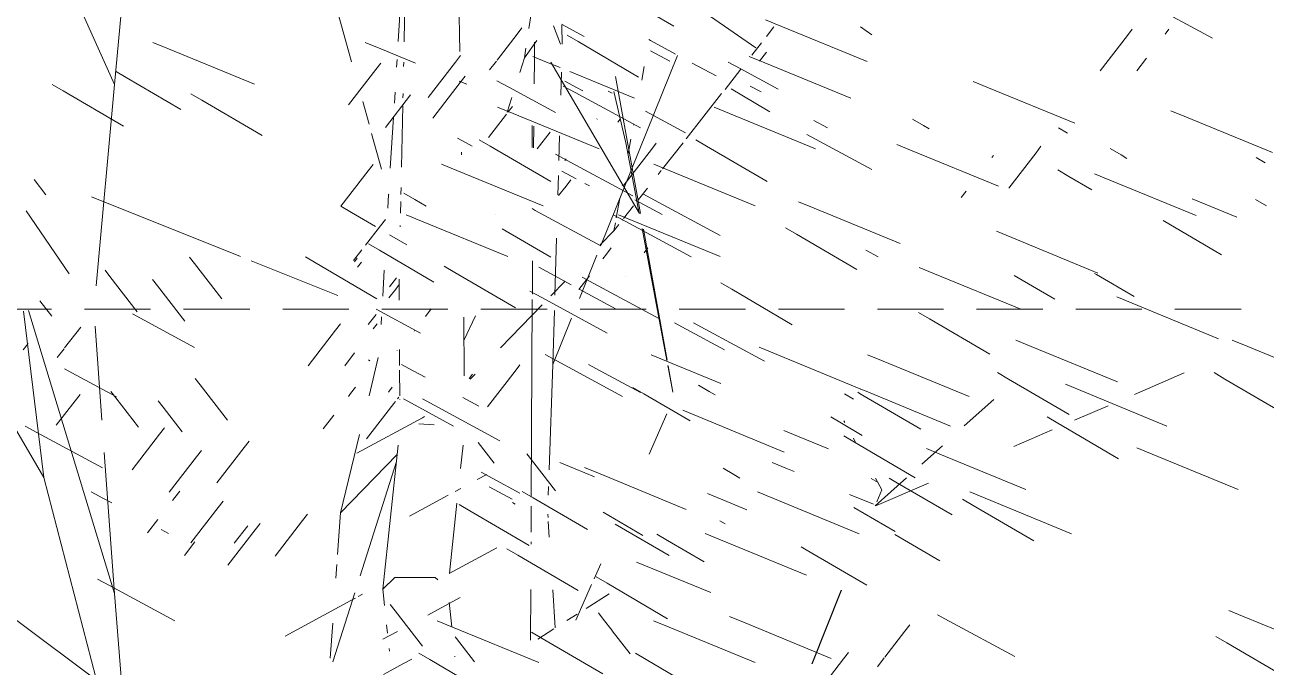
# Model space of a CAD drawing. Header units: inches. Extents: x 10755 to 33653, y -10992 to 10708.
# Drawn here: x 28427.2 to 28521.1, y 1805.5 to 1854 of the extents above; entities that cross this region are included whole.
import ezdxf

# ---------------------------------------------------------------- set-up
doc = ezdxf.new("R2010")
doc.units = ezdxf.units.IN
doc.header["$MEASUREMENT"] = 0
doc.linetypes.add('DASHED', pattern=[0.75, 0.5, -0.25])
doc.layers.add('hatch', color=33, linetype='Continuous', lineweight=5)
doc.layers.add('hatch3', color=43, linetype='Continuous', lineweight=5)

# ---------------------------------------------------------------- blocks, each defined once
blk = doc.blocks.new('TREE')
for p, q in [((-171.071, -6.731), (-181.746, 17.044)), ((-171.071, -6.731), (-169.506, 10.27)), ((-149.61, -3.479), (-148.954, 7.06)), ((-149.023, 3.357), (-149.163, -3.497)), ((-153.132, -5.012), (-155.07, 1.929)), ((-144.948, -4.236), (-145.043, 1.429)), ((-128.747, -2.329), (-133.328, 0.351)), ((-139.723, -2.501), (-139.384, -0.243)), ((-88.011, -3.238), (-92.973, -0.559)), ((-122.551, -3.965), (-125.98, -1.577)), ((-120.656, -2.319), (-121.824, -1.839)), ((-140.62, -2.937), (-140.249, -2.457)), ((-137.342, -3.688), (-137.853, -2.295)), ((-135.536, -3.108), (-137.264, -2.175)), ((-137.208, -3.668), (-137.217, -2.252)), ((-121.751, -3.111), (-121.178, -2.382)), ((-114.138, -4.998), (-120.656, -2.319)), ((-113.783, -2.971), (-114.641, -2.374)), ((-94.439, -3.025), (-94.068, -2.545)), ((-91.58, -2.916), (-91.293, -2.545)), ((-166.997, -4.021), (-168.164, -3.542)), ((-150.934, -4.021), (-152.102, -3.542)), ((-142.132, -4.891), (-140.62, -2.937)), ((-140.054, -4.71), (-139.121, -3.397)), ((-139.305, -4.825), (-139.292, -3.519)), ((-136, -3.488), (-136.82, -3.008)), ((-131.419, -6.167), (-136, -3.488)), ((-130.521, -3.406), (-130.645, -3.339)), ((-128.621, -4.432), (-130.521, -3.406)), ((-122.854, -4.516), (-122.124, -3.585)), ((-96.511, -5.704), (-94.439, -3.025)), ((-160.478, -6.7), (-166.997, -4.021)), ((-148.288, -5.109), (-150.934, -4.021)), ((-145.261, -5.03), (-144.89, -4.55)), ((-140.054, -4.71), (-139.945, -3.986)), ((-138.251, -5.083), (-139.419, -4.603)), ((-138.251, -5.083), (-139.419, -4.603)), ((-134.285, -18.915), (-128.488, -4.525)), ((-129.061, -4.973), (-130.532, -4.179)), ((-121.876, -5.083), (-123.044, -4.603)), ((-121.876, -5.083), (-123.044, -4.603)), ((-122.276, -4.973), (-121.737, -4.277)), ((-153.374, -8.276), (-151.301, -5.597)), ((-151.301, -5.597), (-150.93, -5.117)), ((-149.731, -5.423), (-149.694, -4.836)), ((-149.195, -5.041), (-149.202, -5.365)), ((-147.334, -7.709), (-145.261, -5.03)), ((-142.693, -5.616), (-142.181, -4.954)), ((-140.407, -5.823), (-140.054, -4.71)), ((-139.323, -6.683), (-139.305, -4.849)), ((-137.347, -5.455), (-138.251, -5.083)), ((-131.353, -16.484), (-138.063, -5.053)), ((-131.187, -6.402), (-130.997, -5.369)), ((-125.56, -6.085), (-127.366, -5.11)), ((-124.883, -7.097), (-123.681, -5.568)), ((-123.745, -5.52), (-124.633, -5.04)), ((-120.851, -7.082), (-123.745, -5.52)), ((-115.358, -7.762), (-121.876, -5.083)), ((-93.736, -5.704), (-92.987, -4.735)), ((-170.186, -6.212), (-171.007, -5.732)), ((-166.065, -8.622), (-170.186, -6.212)), ((-144.416, -6.7), (-144.985, -6.466)), ((-144.91, -6.59), (-144.538, -6.11)), ((-144.908, -6.591), (-144.909, -6.541)), ((-141.251, -6.937), (-142.14, -6.457)), ((-137.307, -7.538), (-137.256, -5.798)), ((-136.112, -6.957), (-137.001, -6.478)), ((-131.733, -7.762), (-136.622, -5.753)), ((-131.276, -16.487), (-133.161, -6.123)), ((-104.937, -6.972), (-106.105, -6.492)), ((-174.963, -7.205), (-175.783, -6.725)), ((-170.382, -9.884), (-174.963, -7.205)), ((-172.472, -21.954), (-171.071, -6.731)), ((-164.47, -7.908), (-165.291, -7.428)), ((-150.575, -9.972), (-148.669, -7.507)), ((-149.901, -8.154), (-149.848, -7.306)), ((-149.244, -7.42), (-149.25, -7.748)), ((-146.982, -9.269), (-144.91, -6.59)), ((-137.712, -8.849), (-141.251, -6.937)), ((-136.231, -7.328), (-137.119, -6.848)), ((-131.27, -10.007), (-136.231, -7.328)), ((-135.642, -7.211), (-136.112, -6.957)), ((-133.419, -7.391), (-133.726, -7.226)), ((-132.387, -11.149), (-133.301, -7.257)), ((-127.824, -10.841), (-125.138, -7.422)), ((-123.603, -7.549), (-124.424, -7.069)), ((-123.603, -7.549), (-124.424, -7.069)), ((-122.155, -7.292), (-122.978, -6.848)), ((-98.419, -9.651), (-104.937, -6.972)), ((-159.89, -10.587), (-164.47, -7.908)), ((-151.815, -9.731), (-152.294, -8.015)), ((-149.263, -8.353), (-149.357, -12.971)), ((-140.923, -8.922), (-142.091, -8.442)), ((-141.357, -8.815), (-141.008, -7.717)), ((-141.302, -8.829), (-140.969, -8.398)), ((-135.849, -8.022), (-135.848, -8.02)), ((-124.548, -8.922), (-125.716, -8.442)), ((-121.489, -8.786), (-123.603, -7.549)), ((-150.207, -13.065), (-149.966, -9.198)), ((-142.772, -10.73), (-141.419, -8.98)), ((-134.405, -11.601), (-140.923, -8.922)), ((-134.572, -9.341), (-134.551, -9.314)), ((-133.004, -9.582), (-132.826, -9.351)), ((-127.876, -10.385), (-130.888, -8.758)), ((-118.03, -11.601), (-124.548, -8.922)), ((-109.878, -9.827), (-110.699, -9.347)), ((-89.979, -9.205), (-91.147, -8.725)), ((-83.461, -11.884), (-89.979, -9.205)), ((-139.472, -11.502), (-139.48, -9.82)), ((-139.371, -11.527), (-139.354, -9.872)), ((-131.817, -9.817), (-131.81, -9.779)), ((-117.128, -10.007), (-118.169, -9.444)), ((-109.436, -10.086), (-109.878, -9.827)), ((-98.973, -10.413), (-99.658, -10.013)), ((-150.864, -13.137), (-151.619, -10.434)), ((-144.241, -11.277), (-145.13, -10.797)), ((-142.65, -11.388), (-143.471, -10.908)), ((-139.091, -11.596), (-138.119, -10.339)), ((-137.452, -12.486), (-137.397, -10.601)), ((-131.379, -16.483), (-132.387, -11.149)), ((-132.215, -11.982), (-132.011, -10.87)), ((-130.455, -11.656), (-130.084, -11.177)), ((-129.602, -13.104), (-128.051, -11.13)), ((-126.275, -11.388), (-127.096, -10.908)), ((-113.781, -13.167), (-118.686, -10.518)), ((-110.722, -11.734), (-111.889, -11.255)), ((-144.816, -12.039), (-144.819, -11.838)), ((-144.02, -11.396), (-144.241, -11.277)), ((-138.07, -14.067), (-142.65, -11.388)), ((-136.825, -12.468), (-137.713, -11.988)), ((-132.527, -14.335), (-130.455, -11.656)), ((-121.695, -14.067), (-126.275, -11.388)), ((-104.203, -14.413), (-110.722, -11.734)), ((-104.69, -12.262), (-104.571, -12.107)), ((-103.421, -14.564), (-101.349, -11.885)), ((-101.349, -11.885), (-100.977, -11.405)), ((-94.92, -12.059), (-95.741, -11.58)), ((-94.478, -12.318), (-94.92, -12.059)), ((-151.885, -13.25), (-151.514, -12.77)), ((-145.171, -13.225), (-146.339, -12.745)), ((-145.171, -13.225), (-146.339, -12.745)), ((-136.995, -12.473), (-136.909, -12.361)), ((-131.864, -15.147), (-136.825, -12.468)), ((-129.109, -13.225), (-130.276, -12.745)), ((-129.109, -13.225), (-130.276, -12.745)), ((-84.015, -12.645), (-84.7, -12.245)), ((-176.257, -15.068), (-177.152, -13.912)), ((-153.957, -15.929), (-151.885, -13.25)), ((-138.653, -15.904), (-145.171, -13.225)), ((-137.529, -15.083), (-137.485, -13.607)), ((-136.139, -13.858), (-137.218, -13.276)), ((-136.913, -14.409), (-136.542, -13.929)), ((-129.931, -13.523), (-129.703, -13.232)), ((-122.59, -15.904), (-129.109, -13.225)), ((-98.881, -13.675), (-99.701, -13.195)), ((-97.136, -14.696), (-98.881, -13.675)), ((-95.764, -13.967), (-96.931, -13.487)), ((-89.245, -16.646), (-95.764, -13.967)), ((-149.389, -14.526), (-149.4, -15.049)), ((-148.361, -15.415), (-149.181, -14.936)), ((-148.361, -15.415), (-149.181, -14.936)), ((-137.474, -15.134), (-136.913, -14.409)), ((-135.139, -14.399), (-135.488, -14.21)), ((-132.653, -14.357), (-132.648, -14.33)), ((-131.424, -15.423), (-130.749, -14.564)), ((-130.219, -15.469), (-131.107, -14.99)), ((-107.014, -15.266), (-106.641, -14.784)), ((-161.547, -19.727), (-172.812, -15.221)), ((-153.137, -16.409), (-153.957, -15.929)), ((-153.137, -16.409), (-153.957, -15.929)), ((-150.39, -16.087), (-150.33, -15.05)), ((-150.33, -15.05), (-150.336, -15.03)), ((-150.33, -15.05), (-150.329, -15.034)), ((-149.41, -15.571), (-149.428, -16.454)), ((-147.5, -15.919), (-148.361, -15.415)), ((-133.108, -16.824), (-132.837, -15.356)), ((-132.562, -16.872), (-131.808, -15.912)), ((-131.66, -15.469), (-131.708, -15.443)), ((-129.65, -16.555), (-131.66, -15.469)), ((-125.257, -18.148), (-130.219, -15.469)), ((-118.145, -16.074), (-119.312, -15.594)), ((-86.15, -16.773), (-89.531, -15.384)), ((-83.923, -15.908), (-84.743, -15.428)), ((-174.491, -21.04), (-177.767, -16.285)), ((-151.315, -17.475), (-153.137, -16.409)), ((-147.843, -17.064), (-149.011, -16.584)), ((-142.217, -16.531), (-142.222, -16.528)), ((-139.239, -16.245), (-139.482, -16.114)), ((-134.278, -18.924), (-139.239, -16.245)), ((-132.394, -17.09), (-133.283, -16.61)), ((-131.781, -17.064), (-132.948, -16.584)), ((-111.626, -18.753), (-118.145, -16.074)), ((-152.087, -18.882), (-150.952, -17.414)), ((-150.952, -17.414), (-150.58, -16.934)), ((-149.448, -17.404), (-149.45, -17.489)), ((-141.325, -19.743), (-147.843, -17.064)), ((-138.064, -19.791), (-141.739, -17.641)), ((-134.324, -18.864), (-133.287, -17.794)), ((-133.287, -17.794), (-133.176, -17.191)), ((-133.287, -17.794), (-132.921, -17.328)), ((-132.657, -16.992), (-132.618, -16.943)), ((-127.433, -19.769), (-132.394, -17.09)), ((-125.262, -19.743), (-131.781, -17.064)), ((-129.277, -27.596), (-131.163, -17.623)), ((-129.263, -27.564), (-131.062, -17.664)), ((-119.479, -18.047), (-120.3, -17.567)), ((-103.187, -18.306), (-104.354, -17.827)), ((-87.31, -19.614), (-91.745, -17.02)), ((-151.033, -19.254), (-151.853, -18.774)), ((-148.945, -18.861), (-150.272, -18.085)), ((-137.751, -22.65), (-137.625, -18.349)), ((-114.899, -20.726), (-119.479, -18.047)), ((-96.668, -20.985), (-103.187, -18.306)), ((-152.988, -20.046), (-152.367, -19.243)), ((-146.911, -21.665), (-151.033, -19.254)), ((-135.898, -22.921), (-134.572, -19.629)), ((-134.128, -19.903), (-133.86, -19.556)), ((-133.86, -19.556), (-133.489, -19.076)), ((-131.001, -19.447), (-130.714, -19.076)), ((-113.291, -19.769), (-114.225, -19.265)), ((-165.028, -20.255), (-165.399, -19.775)), ((-162.956, -22.934), (-165.028, -20.255)), ((-154.182, -22.673), (-160.73, -20.054)), ((-155.809, -20.248), (-156.629, -19.768)), ((-151.229, -22.927), (-155.809, -20.248)), ((-152.925, -20.15), (-152.702, -19.862)), ((-152.68, -20.549), (-152.39, -20.174)), ((-145.317, -20.95), (-146.137, -20.47)), ((-139.459, -22.582), (-139.446, -20.065)), ((-138.088, -21.027), (-138.976, -20.547)), ((-109.033, -21.042), (-110.2, -20.562)), ((-171.42, -21.249), (-171.791, -20.769)), ((-169.348, -23.928), (-171.42, -21.249)), ((-167.827, -21.951), (-168.198, -21.471)), ((-150.772, -22.74), (-150.658, -20.767)), ((-150.273, -22.035), (-149.732, -21.336)), ((-149.531, -21.46), (-149.525, -23.048)), ((-140.736, -23.629), (-145.317, -20.95)), ((-136.525, -21.871), (-138.088, -21.027)), ((-138.053, -22.709), (-136.973, -21.596)), ((-135.933, -22.235), (-135.127, -21.193)), ((-134.813, -21.776), (-135.701, -21.296)), ((-132.411, -21.269), (-132.409, -21.266)), ((-102.514, -23.721), (-109.033, -21.042)), ((-99.941, -22.959), (-103.004, -21.167)), ((-96.787, -21.099), (-96.922, -21.02)), ((-93.928, -22.771), (-96.787, -21.099)), ((-165.754, -24.63), (-167.827, -21.951)), ((-150.309, -22.854), (-149.8, -22.196)), ((-149.8, -22.196), (-149.529, -21.846)), ((-138.749, -22.847), (-139.638, -22.367)), ((-133.126, -23.706), (-135.876, -22.221)), ((-129.851, -24.455), (-134.813, -21.776)), ((-124.376, -22.211), (-125.196, -21.731)), ((-119.796, -24.89), (-124.376, -22.211)), ((-175.817, -24.25), (-176.711, -23.094)), ((-141.866, -26.643), (-138.705, -23.383)), ((-139.541, -37.93), (-139.461, -22.985)), ((-133.788, -25.526), (-138.749, -22.847)), ((-94.075, -23.274), (-95.242, -22.795)), ((-87.556, -25.953), (-94.075, -23.274)), ((-176.429, -36.438), (-177.957, -23.86)), ((-171.066, -45.225), (-177.591, -23.821)), ((-165.015, -26.614), (-169.711, -24.078)), ((-151.873, -24.875), (-151.281, -24.11)), ((-147.929, -25.526), (-151.279, -23.718)), ((-150.894, -24.873), (-150.861, -24.291)), ((-147.551, -24.271), (-147.104, -23.693)), ((-144.629, -28.763), (-144.646, -24.318)), ((-144.639, -26.081), (-143.767, -24.231)), ((-137.905, -27.903), (-137.785, -23.81)), ((-137.905, -27.903), (-136.489, -24.388)), ((-109.418, -24.443), (-110.238, -23.963)), ((-174.845, -26.651), (-173.621, -25.068)), ((-172.024, -32.117), (-172.544, -24.997)), ((-156.429, -27.992), (-154.357, -25.313)), ((-154.357, -25.313), (-153.986, -24.833)), ((-151.498, -25.204), (-151.211, -24.833)), ((-148.405, -25.375), (-148.377, -25.338)), ((-127.823, -25.232), (-128.711, -24.752)), ((-124.921, -26.799), (-127.823, -25.232)), ((-126.382, -25.232), (-127.27, -24.752)), ((-121.902, -27.651), (-126.382, -25.232)), ((-104.838, -27.122), (-109.418, -24.443)), ((-101.711, -26.533), (-102.878, -26.053)), ((-85.336, -26.533), (-86.503, -26.053)), ((-176.429, -36.438), (-182.074, -26.769)), ((-177.974, -26.789), (-177.603, -26.309)), ((-175.405, -27.375), (-174.893, -26.714)), ((-153.655, -27.992), (-152.905, -27.024)), ((-149.685, -26.862), (-149.689, -26.84)), ((-149.51, -26.766), (-149.506, -27.989)), ((-137.598, -27.63), (-138.486, -27.15)), ((-129.3, -27.644), (-130.467, -27.165)), ((-121.131, -27.079), (-122.298, -26.599)), ((-114.612, -29.758), (-121.131, -27.079)), ((-112.925, -27.644), (-114.092, -27.165)), ((-95.193, -29.212), (-101.711, -26.533)), ((-78.818, -29.212), (-85.336, -26.533)), ((-151.765, -27.616), (-151.868, -27.56)), ((-151.817, -30.262), (-151.118, -27.379)), ((-148.464, -28.378), (-149.353, -27.898)), ((-140.77, -28.416), (-140.399, -27.936)), ((-138.192, -35.861), (-137.905, -27.903)), ((-132.637, -30.309), (-137.598, -27.63)), ((-134.323, -28.378), (-135.211, -27.898)), ((-125.205, -29.328), (-129.3, -27.644)), ((-128.826, -29.983), (-129.203, -27.989)), ((-128.823, -29.984), (-129.184, -27.997)), ((-106.406, -30.324), (-112.925, -27.644)), ((-173.964, -28.697), (-174.853, -28.217)), ((-173.964, -28.697), (-174.853, -28.217)), ((-170.923, -30.339), (-173.964, -28.697)), ((-164.587, -29.437), (-164.959, -28.957)), ((-149.504, -28.339), (-149.497, -30.277)), ((-147.561, -28.866), (-148.464, -28.378)), ((-144.248, -28.969), (-143.992, -28.639)), ((-144.165, -29.014), (-143.794, -28.632)), ((-142.842, -31.095), (-140.77, -28.416)), ((-131.282, -30.02), (-134.323, -28.378)), ((-103.438, -28.998), (-104.258, -28.519)), ((-98.858, -31.678), (-103.438, -28.998)), ((-93.89, -30.159), (-90.14, -28.543)), ((-87.063, -28.998), (-87.883, -28.519)), ((-82.483, -31.678), (-87.063, -28.998)), ((-170.979, -30.431), (-171.35, -29.951)), ((-162.515, -32.116), (-164.587, -29.437)), ((-153.206, -30.096), (-152.834, -29.616)), ((-150.347, -29.987), (-150.06, -29.616)), ((-131.027, -30.11), (-131.847, -29.631)), ((-126.072, -29.933), (-126.892, -29.454)), ((-125.629, -30.192), (-126.072, -29.933)), ((-114.652, -30.11), (-114.839, -30.001)), ((-114.342, -29.877), (-114.623, -29.761)), ((-107.823, -32.556), (-114.342, -29.877)), ((-97.967, -29.877), (-99.134, -29.397)), ((-91.448, -32.556), (-97.967, -29.877)), ((-175.485, -32.49), (-174.052, -30.637)), ((-174.052, -30.637), (-173.681, -30.158)), ((-174.052, -30.637), (-173.681, -30.158)), ((-169.263, -32.649), (-170.979, -30.431)), ((-167.386, -31.133), (-167.757, -30.653)), ((-153.375, -30.315), (-153.206, -30.096)), ((-152.003, -33.523), (-149.93, -30.844)), ((-149.93, -30.844), (-149.82, -30.702)), ((-149.656, -30.49), (-149.559, -30.364)), ((-149.496, -30.522), (-149.496, -30.55)), ((-148.319, -30.989), (-149.208, -30.509)), ((-145.418, -32.556), (-148.319, -30.989)), ((-146.879, -30.989), (-147.767, -30.509)), ((-141.917, -33.668), (-146.879, -30.989)), ((-143.503, -31.057), (-144.724, -30.398)), ((-127.519, -32.162), (-131.027, -30.11)), ((-115.167, -30.52), (-115.851, -30.119)), ((-110.072, -32.789), (-114.652, -30.11)), ((-106.779, -32.551), (-104.551, -30.555)), ((-165.949, -32.991), (-167.386, -31.133)), ((-155.278, -32.775), (-154.48, -31.743)), ((-152.743, -34.605), (-147.781, -31.926)), ((-147.781, -31.926), (-147.61, -31.833)), ((-130.62, -34.67), (-129.275, -31.62)), ((-126.915, -31.841), (-128.083, -31.361)), ((-120.397, -34.52), (-126.915, -31.841)), ((-116.069, -32.343), (-116.889, -31.863)), ((-99.694, -32.343), (-100.514, -31.863)), ((-98.44, -32.12), (-95.902, -31.026)), ((-176.954, -33.036), (-177.842, -32.556)), ((-167.658, -33.18), (-167.287, -32.7)), ((-146.875, -32.455), (-148.057, -32.381)), ((-114.498, -33.262), (-116.069, -32.343)), ((-115.817, -32.298), (-115.895, -32.155)), ((-103.039, -34.102), (-100.129, -32.848)), ((-95.113, -35.022), (-99.694, -32.343)), ((-171.993, -35.715), (-176.954, -33.036)), ((-169.731, -35.859), (-167.658, -33.18)), ((-161.267, -34.173), (-160.895, -33.693)), ((-153.966, -39.122), (-152.53, -33.199)), ((-142.352, -35.366), (-143.568, -33.794)), ((-119.269, -33.372), (-120.436, -32.892)), ((-117.044, -34.286), (-119.269, -33.372)), ((-115.074, -33.782), (-115.894, -33.302)), ((-115.026, -33.738), (-115.168, -33.479)), ((-110.494, -36.461), (-115.074, -33.782)), ((-171.066, -45.225), (-171.845, -34.559)), ((-164.86, -34.875), (-164.489, -34.396)), ((-163.339, -36.852), (-161.267, -34.173)), ((-153.966, -39.122), (-149.684, -34.706)), ((-149.608, -33.997), (-150.775, -44.88)), ((-144.89, -35.764), (-144.7, -33.992)), ((-139.783, -34.78), (-139.885, -34.649)), ((-109.997, -35.435), (-108.441, -34.04)), ((-108.631, -34.674), (-109.645, -34.258)), ((-102.112, -37.354), (-108.631, -34.674)), ((-92.568, -34.674), (-93.736, -34.195)), ((-86.05, -37.354), (-92.568, -34.674)), ((-166.932, -37.555), (-164.86, -34.875)), ((-152.484, -43.88), (-149.742, -35.239)), ((-137.711, -37.459), (-139.783, -34.78)), ((-136.22, -35.786), (-137.387, -35.307)), ((-120.157, -35.786), (-121.324, -35.307)), ((-170.641, -58.691), (-176.429, -36.438)), ((-143.626, -36.597), (-142.905, -36.208)), ((-142.452, -36.52), (-143.341, -36.04)), ((-140.407, -37.624), (-142.452, -36.52)), ((-134.75, -36.39), (-136.22, -35.786)), ((-134.338, -36.18), (-135.506, -35.701)), ((-127.82, -38.86), (-134.338, -36.18)), ((-124.21, -36.227), (-125.03, -35.747)), ((-123.767, -36.486), (-124.21, -36.227)), ((-119.648, -35.996), (-120.157, -35.786)), ((-113.305, -36.813), (-113.818, -36.513)), ((-113.517, -38.588), (-111.154, -36.471)), ((-113.021, -37.387), (-113.504, -36.508)), ((-111.821, -36.865), (-112.459, -36.491)), ((-171.952, -38.004), (-172.84, -37.524)), ((-171.952, -38.004), (-172.84, -37.524)), ((-166.507, -37.962), (-166.136, -37.482)), ((-145.294, -37.498), (-144.863, -37.265)), ((-140.992, -38.087), (-142.733, -37.147)), ((-139.409, -37.977), (-140.23, -37.497)), ((-138.26, -37.773), (-138.237, -37.136)), ((-121.262, -38.019), (-122.429, -37.539)), ((-113.412, -38.574), (-109.493, -36.884)), ((-113.385, -38.296), (-113.021, -37.387)), ((-107.699, -39.275), (-111.821, -36.865)), ((-105.199, -38.019), (-106.366, -37.539)), ((-171.276, -38.369), (-171.952, -38.004)), ((-166.677, -38.181), (-166.507, -37.962)), ((-163.232, -38.71), (-162.861, -38.231)), ((-148.755, -39.367), (-145.827, -37.786)), ((-145.739, -43.681), (-145.172, -38.393)), ((-144.185, -38.97), (-145.006, -38.49)), ((-140.766, -38.451), (-140.97, -38.34)), ((-135.288, -40.387), (-139.409, -37.977)), ((-125.053, -38.134), (-126.22, -37.654)), ((-123.224, -38.886), (-125.053, -38.134)), ((-114.743, -40.698), (-121.262, -38.019)), ((-113.639, -38.465), (-115.453, -37.72)), ((-106.105, -38.561), (-106.925, -38.081)), ((-98.68, -40.698), (-105.199, -38.019)), ((-165.304, -41.39), (-163.232, -38.71)), ((-156.84, -39.704), (-156.469, -39.224)), ((-154.191, -42.272), (-153.966, -39.122)), ((-139.692, -41.598), (-144.185, -38.97)), ((-139.555, -40.584), (-139.544, -38.624)), ((-138.274, -39.46), (-138.29, -39.216)), ((-131.092, -40.833), (-134.114, -39.066)), ((-112.017, -40.537), (-115.134, -38.714)), ((-101.524, -41.24), (-106.105, -38.561)), ((-168.579, -40.641), (-167.782, -39.61)), ((-162.021, -41.419), (-160.996, -40.095)), ((-160.434, -40.406), (-160.062, -39.927)), ((-158.912, -42.383), (-156.84, -39.704)), ((-138.175, -40.951), (-138.252, -39.785)), ((-129.113, -42.352), (-133.197, -39.963)), ((-124.879, -39.959), (-125.272, -39.729)), ((-166.99, -40.683), (-167.536, -40.389)), ((-165.781, -42.337), (-164.989, -41.313)), ((-162.506, -43.086), (-160.434, -40.406)), ((-139.56, -41.49), (-139.559, -41.298)), ((-129.227, -41.203), (-130.048, -40.723)), ((-126.469, -42.816), (-129.227, -41.203)), ((-125.226, -41.148), (-126.394, -40.669)), ((-118.708, -43.828), (-125.226, -41.148)), ((-108.632, -42.754), (-112.031, -40.766)), ((-145.765, -43.706), (-142.148, -41.753)), ((-140.569, -42.317), (-141.39, -41.837)), ((-118.735, -41.905), (-119.119, -41.68)), ((-114.155, -44.584), (-118.735, -41.905)), ((-154.318, -44.053), (-154.244, -43.013)), ((-135.989, -44.996), (-140.569, -42.317)), ((-134.781, -44.105), (-134.281, -42.971)), ((-125.958, -45.153), (-131.58, -42.842)), ((-171.462, -44.607), (-172.35, -44.127)), ((-171.462, -44.607), (-172.35, -44.127)), ((-149.851, -44.002), (-150.775, -44.88)), ((-146.817, -43.998), (-149.851, -44.002)), ((-146.611, -44.188), (-146.817, -43.998)), ((-133.811, -44.447), (-134.631, -43.967)), ((-166.501, -47.286), (-171.462, -44.607)), ((-150.775, -44.88), (-150.641, -46.131)), ((-139.598, -48.743), (-139.578, -44.905)), ((-137.721, -47.802), (-137.91, -44.948)), ((-136.162, -47.237), (-134.972, -44.538)), ((-129.23, -47.126), (-133.811, -44.447)), ((-118.302, -50.533), (-116.093, -44.969)), ((-118.295, -50.53), (-116.061, -44.963)), ((-166.007, -56.55), (-180.344, -45.87)), ((-170.284, -55.23), (-171.066, -45.225)), ((-158.158, -48.438), (-153.196, -45.758)), ((-154.546, -50.378), (-152.895, -45.175)), ((-153.196, -45.758), (-152.846, -45.569)), ((-152.625, -45.45), (-152.308, -45.279)), ((-147.375, -46.843), (-145.806, -45.995)), ((-145.806, -45.995), (-144.917, -45.516)), ((-145.56, -47.735), (-145.756, -45.903)), ((-135.398, -46.342), (-133.655, -45.232)), ((-149.839, -46.52), (-150.211, -46.04)), ((-147.767, -49.199), (-149.839, -46.52)), ((-136.854, -47.27), (-136.066, -46.767)), ((-134.093, -47.164), (-134.464, -46.684)), ((-107.917, -47.313), (-108.806, -46.833)), ((-85.594, -46.974), (-86.761, -46.494)), ((-154.751, -50.111), (-154.562, -47.454)), ((-150.484, -47.591), (-150.417, -48.221)), ((-145.493, -47.751), (-146.661, -47.271)), ((-138.975, -50.43), (-145.493, -47.751)), ((-139.035, -48.659), (-137.829, -47.891)), ((-133.429, -48.022), (-134.093, -47.164)), ((-129.118, -47.751), (-130.286, -47.271)), ((-122.6, -50.43), (-129.118, -47.751)), ((-123.364, -47.442), (-124.532, -46.962)), ((-116.846, -50.121), (-123.364, -47.442)), ((-111.274, -48.075), (-110.903, -47.595)), ((-102.956, -49.992), (-107.917, -47.313)), ((-79.075, -49.653), (-85.594, -46.974)), ((-150.767, -48.674), (-149.673, -48.084)), ((-145.198, -48.613), (-145.3, -48.482)), ((-143.829, -50.384), (-145.198, -48.613)), ((-138.707, -48.611), (-139.528, -48.131)), ((-134.127, -51.29), (-138.707, -48.611)), ((-132.065, -49.786), (-133.409, -48.048)), ((-112.786, -50.029), (-111.274, -48.075)), ((-86.928, -48.947), (-87.748, -48.467)), ((-150.293, -49.377), (-150.272, -49.57)), ((-147.22, -50.217), (-148.04, -49.737)), ((-130.845, -50.217), (-131.665, -49.737)), ((-115.915, -50.168), (-115.544, -49.688)), ((-82.348, -51.626), (-86.928, -48.947)), ((-150.709, -51.331), (-149.208, -50.521)), ((-149.208, -50.521), (-148.589, -50.186)), ((-142.64, -52.896), (-147.22, -50.217)), ((-145.315, -50.017), (-145.323, -49.943)), ((-126.265, -52.896), (-130.845, -50.217)), ((-117.987, -52.847), (-115.915, -50.168)), ((-113.346, -50.754), (-112.834, -50.092))]:
    blk.add_line(p, q)

msp = doc.modelspace()

# ---------------------------------------------------------------- linework, layer by layer
at = {"layer": 'hatch3', "linetype": 'DASHED', "lineweight": 0, "ltscale": 10}
msp.add_line((28759.226, 1832.522), (26762.932, 1832.522), dxfattribs=at)

# ---------------------------------------------------------------- block references
at = {"layer": 'hatch'}
msp.add_blockref('TREE', (28605.071, 1856.25), dxfattribs=at)

doc.saveas('drawing.dxf')
